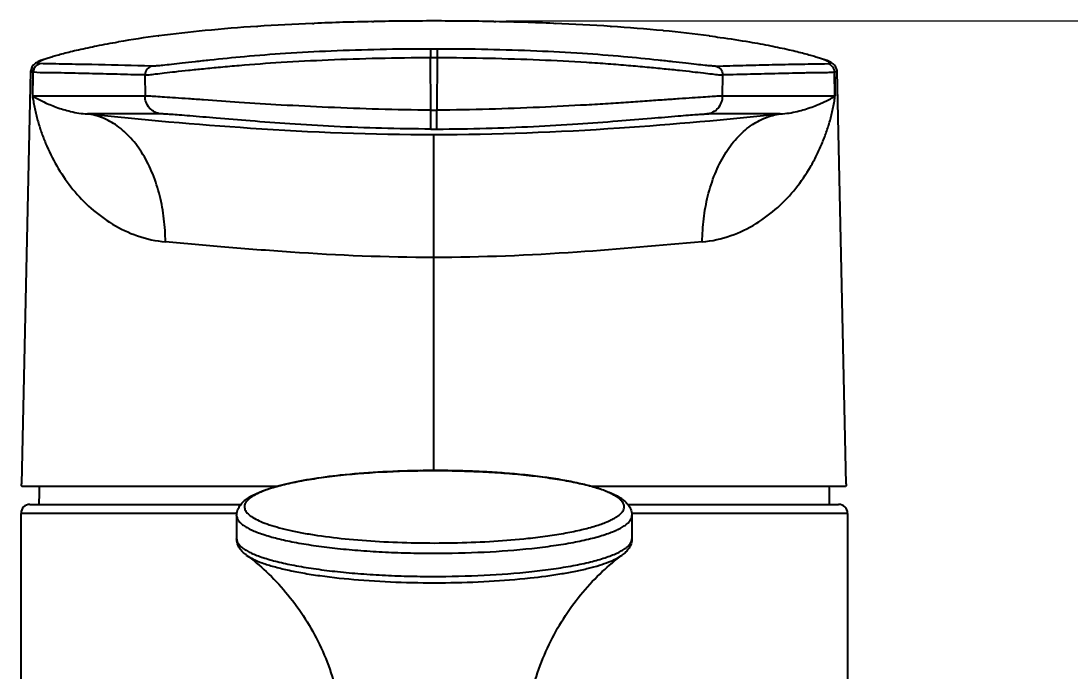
# Model space of a CAD drawing. Header units: millimetres. Extents: x 1122 to 9824, y -1894 to 216.
# Drawn here: x 8943.2 to 9001.7, y -358 to -321.8 of the extents above; entities that cross this region are included whole.
import ezdxf

# ---------------------------------------------------------------- set-up
doc = ezdxf.new("R2010")
doc.units = ezdxf.units.MM
doc.header["$LTSCALE"] = 40
doc.layers.add('DEF_LAYER_ROUND_FEAT', color=7, linetype='Continuous')
doc.styles.add('DLB3013-CR2S_시공도$0$Daelim Dimension', font='')
doc.styles.get('DLB3013-CR2S_시공도$0$Daelim Dimension').set_extended_font_data('나눔고딕')
doc.dimstyles.new('DLB3013-CR2S_시공도$0$DEFAULT', dxfattribs={"dimscale": 2, "dimtxt": 2, "dimasz": 2, "dimexe": 0, "dimexo": 2, "dimgap": 1, "dimtad": 1, "dimdec": 1, "dimzin": 9, "dimdsep": 46, "dimtxsty": 'DLB3013-CR2S_시공도$0$Daelim Dimension', "dimcen": 0.5, "dimclrd": 252, "dimclre": 252, "dimclrt": 3, "dimadec": 1, "dimazin": 0, "dimtfac": 1, "dimtdec": 1, "dimtix": 1, "dimtmove": 0, "dimatfit": 3, "dimfxl": 1, "dimtolj": 1, "dimtzin": 1, "dimlwd": 9, "dimlwe": 9, "dimarcsym": 0})

# ---------------------------------------------------------------- blocks, each defined once
blk = doc.blocks.new('*D13')
at = {"color": 5, "lineweight": 9, "ltscale": 0.5, "transparency": 16777216}
for p, q in [((8970.224, -321.842), (9117.69, -321.842)), ((9115.69, -330.842), (9115.69, -393.748)), ((9047.232, -402.748), (9117.69, -402.748))]:
    blk.add_line(p, q, dxfattribs=at)
at = {"color": 5, "ltscale": 0.5, "transparency": 16777216}
for points in [[(9114.19, -330.842), (9117.19, -330.842), (9115.69, -321.842)], [(9114.19, -393.748), (9117.19, -393.748), (9115.69, -402.748)]]:
    blk.add_solid(points, dxfattribs=at)
at = {"layer": 'Defpoints', "color": 0, "ltscale": 0.5, "transparency": 16777216}
for p in [(8966.224, -321.842), (9043.232, -402.748), (9115.69, -402.748)]:
    blk.add_point(p, dxfattribs=at)
at = {"color": 7, "ltscale": 0.5, "transparency": 16777216, "insert": (9108.246, -362.295), "char_height": 10, "attachment_point": 5, "rotation": 90, "style": 'DLB3013-CR2S_시공도$0$Daelim Dimension'}
blk.add_mtext('\\A1;81', dxfattribs=at)

msp = doc.modelspace()

# ---------------------------------------------------------------- linework, layer by layer
at = {"color": 7, "linetype": 'Continuous'}
for p, q in [((8962.754, -321.876), (8962.863, -321.874)), ((8966.207, -321.842), (8966.207, -321.842)), ((8969.541, -321.873), (8969.654, -321.876)), ((8956.362, -322.143), (8956.384, -322.142)), ((8959.452, -321.977), (8959.545, -321.973)), ((8972.861, -321.972), (8972.949, -321.976)), ((8976.046, -322.143), (8976.069, -322.145)), ((8978.96, -322.38), (8978.994, -322.383)), ((8948.642, -323.006), (8948.658, -323.003)), ((8950.867, -322.673), (8950.899, -322.668)), ((8981.523, -322.669), (8981.56, -322.674)), ((8966.027, -323.402), (8966.027, -323.875)), ((8966.387, -323.402), (8966.027, -323.402)), ((8966.387, -323.402), (8966.387, -323.875)), ((8966.04, -326.805), (8966.027, -323.875)), ((8966.027, -323.875), (8966.387, -323.875)), ((8966.387, -323.875), (8966.374, -326.805)), ((8943.765, -324.648), (8943.255, -347.611)), ((8943.765, -324.649), (8943.765, -324.648)), ((8950.535, -324.355), (8950.099, -324.342)), ((8950.13, -324.845), (8950.135, -326.021)), ((8981.879, -324.355), (8982.315, -324.342)), ((8982.279, -326.021), (8982.284, -324.845)), ((8988.485, -324.699), (8988.503, -324.698)), ((8988.485, -324.699), (8988.505, -326.019)), ((8988.649, -324.649), (8988.508, -324.698)), ((8989.16, -347.611), (8988.649, -324.648)), ((8988.649, -324.648), (8988.649, -324.649)), ((8950.135, -326.02), (8943.889, -326.019)), ((8988.508, -326.019), (8982.279, -326.02)), ((8988.525, -326.019), (8988.508, -326.019)), ((8988.524, -326.021), (8988.525, -326.019)), ((8951.017, -327.016), (8946.929, -327.016)), ((8966.038, -327.857), (8966.04, -326.805)), ((8966.376, -327.857), (8966.374, -326.805)), ((8985.485, -327.016), (8981.397, -327.016)), ((8966.207, -346.871), (8966.207, -328.162)), ((8957.493, -347.748), (8943.313, -347.748)), ((8989.102, -347.748), (8974.963, -347.748)), ((8943.731, -348.748), (8955.475, -348.748)), ((8976.984, -348.748), (8988.732, -348.748)), ((8943.232, -361.122), (8943.232, -349.248)), ((8955.256, -349.248), (8943.232, -349.248)), ((8955.232, -349.37), (8955.232, -350.662)), ((8989.232, -349.248), (8977.207, -349.248)), ((8977.232, -349.37), (8977.232, -350.662)), ((8989.232, -349.248), (8989.232, -361.121))]:
    msp.add_line(p, q, dxfattribs=at)
for points in [[(8944.495, -323.978), (8944.4, -324.015), (8944.316, -324.049), (8944.24, -324.082), (8944.172, -324.115), (8944.107, -324.149), (8944.044, -324.188), (8943.978, -324.237), (8943.907, -324.305), (8943.829, -324.416), (8943.772, -324.601), (8943.768, -324.65)], [(8988.646, -324.65), (8988.643, -324.601), (8988.585, -324.416), (8988.506, -324.303), (8988.434, -324.234), (8988.37, -324.187), (8988.309, -324.149), (8988.245, -324.115), (8988.177, -324.083), (8988.102, -324.05), (8988.018, -324.016), (8987.923, -323.979)]]:
    msp.add_lwpolyline(points, dxfattribs=at)
for centre, radius, start, end in [((8965.67, -471.535), 149.687, 91.1161, 92.34514), ((8966.169, -494.501), 172.659, 89.98727, 91.097), ((8966.224, -497.975), 176.133, 88.92082, 90.0054), ((8966.645, -474.869), 153.022, 87.67224, 88.87327), ((8960.728, -398.321), 76.288, 95.45294, 97.40207), ((8962.79, -419.059), 97.128, 93.79483, 95.50147), ((8964.413, -442.788), 120.913, 92.35131, 93.80737), ((8967.729, -447.575), 125.708, 86.20644, 87.62004), ((8969.309, -423.051), 101.132, 84.52399, 86.16702), ((8971.381, -401.008), 78.993, 82.6235, 84.4695), ((8958.154, -378.958), 56.755, 97.37677, 99.63135), ((8944.28, -324.608), 0.394, 88.53487, 89.18242), ((8988.134, -324.609), 0.395, 90.80712, 91.45418), ((8943.923, -325.126), 0.428, 91.59702, 92.15694), ((8988.49, -325.128), 0.43, 87.80513, 88.36322), ((8943.671, -326.214), 0.293, 41.6262, 43.44194), ((8937.56, -325.797), 6.361, 356.26355, 357.81586), ((8988.744, -326.214), 0.294, 136.6402, 138.45479), ((8966.207, -233.269), 93.536, 269.89761, 270.10239), ((8966.207, -233.326), 94.531, 269.89763, 270.10241), ((8970.732, -348.748), 26.5, 177.83359, 180), ((8961.732, -348.748), 26.5, 0, 2.16641), ((8943.732, -349.248), 0.5, 90.09517, 179.99956), ((8988.732, -349.248), 0.5, 0.02981, 89.97405)]:
    msp.add_arc(centre, radius, start, end, dxfattribs=at)
for points, knots in [([(8944.286, -324.215), (8944.254, -324.214), (8944.211, -324.213), (8944.165, -324.201), (8944.145, -324.19), (8944.141, -324.17), (8944.155, -324.151), (8944.178, -324.13), (8944.214, -324.107), (8944.262, -324.081), (8944.322, -324.053), (8944.394, -324.021), (8944.516, -323.973), (8944.698, -323.908), (8944.955, -323.826), (8945.259, -323.737), (8945.611, -323.641), (8946.01, -323.54), (8946.629, -323.394), (8947.511, -323.208), (8948.247, -323.073), (8948.642, -323.006)], [0, 0, 0, 0, 0.019829, 0.025969, 0.030008, 0.033137, 0.037355, 0.043681, 0.052415, 0.063658, 0.077453, 0.093816, 0.112755, 0.158354, 0.214147, 0.279954, 0.355585, 0.440799, 0.53529, 0.750859, 1, 1, 1, 1]), ([(8981.56, -322.674), (8981.755, -322.7), (8982.493, -322.8), (8983.228, -322.913), (8983.768, -323.005)], [0, 0, 0, 0, 0.264916, 1, 1, 1, 1]), ([(8983.768, -323.005), (8984.163, -323.072), (8984.9, -323.207), (8985.782, -323.393), (8986.403, -323.54), (8986.801, -323.641), (8987.153, -323.736), (8987.458, -323.826), (8987.713, -323.908), (8987.896, -323.972), (8988.016, -324.02), (8988.089, -324.052), (8988.149, -324.08), (8988.197, -324.106), (8988.233, -324.129), (8988.256, -324.15), (8988.27, -324.169), (8988.267, -324.189), (8988.247, -324.201), (8988.202, -324.213), (8988.16, -324.214), (8988.128, -324.214)], [0, 0, 0, 0, 0.249432, 0.465316, 0.559917, 0.645183, 0.720785, 0.786492, 0.842159, 0.887653, 0.906556, 0.922897, 0.936682, 0.947931, 0.956684, 0.963044, 0.967301, 0.970438, 0.974423, 0.980464, 1, 1, 1, 1]), ([(8966.027, -323.402), (8965.088, -323.403), (8963.241, -323.422), (8960.546, -323.505), (8958.03, -323.641), (8955.778, -323.814), (8954.103, -323.98), (8952.952, -324.108), (8952.244, -324.19), (8951.646, -324.259), (8951.166, -324.312), (8950.808, -324.345), (8950.612, -324.357), (8950.535, -324.355)], [0, 0, 0, 0, 0.181335, 0.356728, 0.520805, 0.66808, 0.792961, 0.845785, 0.891792, 0.930677, 0.961997, 0.985182, 1, 1, 1, 1]), ([(8981.879, -324.355), (8981.804, -324.357), (8981.611, -324.345), (8981.258, -324.312), (8980.78, -324.258), (8980.183, -324.189), (8979.474, -324.108), (8978.319, -323.98), (8976.642, -323.815), (8974.388, -323.641), (8971.871, -323.505), (8969.175, -323.422), (8967.327, -323.403), (8966.387, -323.402)], [0, 0, 0, 0, 0.014436, 0.037393, 0.068559, 0.107343, 0.153355, 0.206424, 0.331766, 0.478943, 0.643084, 0.818553, 1, 1, 1, 1]), ([(8943.907, -324.698), (8943.908, -324.59), (8943.983, -324.367), (8944.181, -324.24), (8944.286, -324.215)], [0, 0, 0, 0, 0.50095, 1, 1, 1, 1]), ([(8944.29, -324.215), (8944.185, -324.24), (8943.987, -324.367), (8943.912, -324.59), (8943.911, -324.698)], [0, 0, 0, 0, 0.49913, 1, 1, 1, 1]), ([(8950.099, -324.342), (8949.125, -324.313), (8947.664, -324.279), (8945.963, -324.251), (8945.001, -324.231), (8944.526, -324.221), (8944.29, -324.215)], [0, 0, 0, 0, 0.503053, 0.75454, 0.878338, 1, 1, 1, 1]), ([(8950.13, -324.845), (8950.207, -324.845), (8950.404, -324.829), (8950.763, -324.788), (8951.248, -324.729), (8951.856, -324.659), (8952.582, -324.579), (8953.419, -324.494), (8954.361, -324.402), (8955.802, -324.27), (8957.799, -324.124), (8960.386, -323.992), (8963.159, -323.902), (8965.061, -323.877), (8966.027, -323.875)], [0, 0, 0, 0, 0.01446, 0.03718, 0.067952, 0.106484, 0.152431, 0.205397, 0.264941, 0.330554, 0.477701, 0.641976, 0.818002, 1, 1, 1, 1]), ([(8966.387, -323.875), (8967.353, -323.877), (8969.255, -323.902), (8972.028, -323.992), (8974.237, -324.104), (8975.888, -324.216), (8977.014, -324.308), (8978.053, -324.402), (8978.995, -324.493), (8979.832, -324.579), (8980.558, -324.659), (8981.166, -324.73), (8981.652, -324.788), (8982.01, -324.828), (8982.207, -324.846), (8982.284, -324.845)], [0, 0, 0, 0, 0.181971, 0.357999, 0.522281, 0.598301, 0.669422, 0.735039, 0.794581, 0.847555, 0.893514, 0.932053, 0.962826, 0.985545, 1, 1, 1, 1]), ([(8982.315, -324.342), (8982.799, -324.327), (8983.767, -324.301), (8985.22, -324.267), (8986.672, -324.236), (8987.64, -324.227), (8988.124, -324.214)], [0, 0, 0, 0, 0.250005, 0.500078, 0.750151, 1, 1, 1, 1]), ([(8988.503, -324.698), (8988.502, -324.59), (8988.427, -324.367), (8988.229, -324.24), (8988.124, -324.214)], [0, 0, 0, 0, 0.500899, 1, 1, 1, 1]), ([(8988.507, -324.698), (8988.506, -324.59), (8988.431, -324.367), (8988.233, -324.24), (8988.128, -324.214)], [0, 0, 0, 0, 0.500953, 1, 1, 1, 1]), ([(8943.907, -324.699), (8943.887, -324.698), (8943.851, -324.694), (8943.803, -324.687), (8943.768, -324.666), (8943.768, -324.65)], [0, 0, 0, 0, 0.399299, 0.689804, 1, 1, 1, 1]), ([(8950.13, -324.845), (8949.871, -324.842), (8949.353, -324.834), (8948.575, -324.809), (8947.798, -324.789), (8947.021, -324.77), (8946.243, -324.753), (8945.466, -324.735), (8944.689, -324.728), (8944.17, -324.722), (8943.911, -324.698)], [0, 0, 0, 0, 0.124983, 0.249994, 0.374998, 0.499993, 0.624984, 0.749969, 0.874933, 1, 1, 1, 1]), ([(8950.535, -324.355), (8950.425, -324.376), (8950.212, -324.5), (8950.13, -324.732), (8950.13, -324.845)], [0, 0, 0, 0, 0.49902, 1, 1, 1, 1]), ([(8981.879, -324.355), (8981.989, -324.376), (8982.202, -324.5), (8982.284, -324.732), (8982.284, -324.845)], [0, 0, 0, 0, 0.498997, 1, 1, 1, 1]), ([(8988.485, -324.699), (8988.356, -324.71), (8988.098, -324.727), (8987.775, -324.721), (8987.516, -324.72), (8987.258, -324.726), (8986.935, -324.737), (8986.547, -324.744), (8986.031, -324.757), (8985.385, -324.772), (8984.609, -324.79), (8983.576, -324.815), (8982.801, -324.833), (8982.284, -324.845)], [0, 0, 0, 0, 0.062662, 0.125094, 0.156359, 0.187606, 0.250092, 0.312584, 0.375075, 0.500057, 0.625041, 0.750026, 1, 1, 1, 1]), ([(8943.906, -326.212), (8943.902, -326.181), (8943.893, -326.114), (8943.884, -326.048), (8943.883, -326.012)], [0, 0, 0, 0, 0.468423, 1, 1, 1, 1]), ([(8943.916, -326.04), (8943.912, -326.037), (8943.905, -326.033), (8943.897, -326.026), (8943.891, -326.022), (8943.89, -326.019)], [0, 0, 0, 0, 0.47621, 0.72133, 1, 1, 1, 1]), ([(8943.913, -326.04), (8943.957, -326.07), (8944.051, -326.123), (8944.249, -326.225), (8944.51, -326.356), (8944.842, -326.504), (8945.2, -326.644), (8945.585, -326.772), (8946.158, -326.927), (8946.614, -326.999), (8946.929, -327.016)], [0, 0, 0, 0, 0.049419, 0.101689, 0.209146, 0.32284, 0.442919, 0.569758, 0.704104, 1, 1, 1, 1]), ([(8966.04, -326.805), (8965.071, -326.804), (8963.166, -326.764), (8960.391, -326.658), (8957.804, -326.53), (8955.493, -326.383), (8953.773, -326.259), (8952.589, -326.179), (8951.863, -326.129), (8951.255, -326.087), (8950.769, -326.052), (8950.409, -326.029), (8950.212, -326.018), (8950.135, -326.021)], [0, 0, 0, 0, 0.182447, 0.358813, 0.523191, 0.670212, 0.795106, 0.847925, 0.893737, 0.932158, 0.962839, 0.985521, 1, 1, 1, 1]), ([(8951.017, -327.016), (8950.901, -327.003), (8950.665, -326.932), (8950.369, -326.703), (8950.177, -326.381), (8950.135, -326.137), (8950.135, -326.02)], [0, 0, 0, 0, 0.240786, 0.499022, 0.757857, 1, 1, 1, 1]), ([(8982.279, -326.021), (8982.202, -326.018), (8982.005, -326.029), (8981.646, -326.052), (8981.16, -326.086), (8980.551, -326.129), (8979.826, -326.178), (8978.989, -326.236), (8978.048, -326.301), (8977.011, -326.374), (8975.885, -326.45), (8974.235, -326.547), (8972.025, -326.657), (8969.248, -326.765), (8967.343, -326.802), (8966.374, -326.805)], [0, 0, 0, 0, 0.014476, 0.037151, 0.067823, 0.106222, 0.152017, 0.204824, 0.264212, 0.329693, 0.400718, 0.476701, 0.641102, 0.817496, 1, 1, 1, 1]), ([(8981.143, -334.137), (8981.683, -334.088), (8982.731, -333.857), (8984.148, -333.171), (8985.361, -332.258), (8986.373, -331.179), (8987.055, -330.176), (8987.509, -329.337), (8987.801, -328.697), (8988.051, -328.047), (8988.225, -327.5), (8988.341, -327.058), (8988.405, -326.78), (8988.45, -326.555), (8988.48, -326.383), (8988.504, -326.237), (8988.52, -326.113), (8988.529, -326.047), (8988.53, -326.012)], [0, 0, 0, 0, 0.137783, 0.269562, 0.397105, 0.521665, 0.643959, 0.704227, 0.763922, 0.822831, 0.880966, 0.9099, 0.938888, 0.953475, 0.968211, 0.983269, 0.9911, 1, 1, 1, 1]), ([(8981.397, -327.016), (8981.513, -327.003), (8981.749, -326.932), (8982.045, -326.703), (8982.237, -326.381), (8982.279, -326.137), (8982.279, -326.021)], [0, 0, 0, 0, 0.240782, 0.499011, 0.757846, 1, 1, 1, 1]), ([(8985.485, -327.016), (8985.649, -327.007), (8985.966, -326.973), (8986.421, -326.884), (8986.842, -326.769), (8987.232, -326.638), (8987.537, -326.517), (8987.768, -326.417), (8987.931, -326.341), (8988.063, -326.276), (8988.166, -326.224), (8988.243, -326.186), (8988.318, -326.147), (8988.379, -326.114), (8988.426, -326.087), (8988.461, -326.067), (8988.488, -326.049), (8988.506, -326.037), (8988.513, -326.031), (8988.518, -326.027), (8988.517, -326.022), (8988.519, -326.019), (8988.521, -326.017), (8988.519, -326.013), (8988.523, -326.012), (8988.522, -326.016), (8988.524, -326.023), (8988.524, -326.021)], [0, 0, 0, 0, 0.151947, 0.294077, 0.428551, 0.555339, 0.674744, 0.732119, 0.787711, 0.841512, 0.86807, 0.89449, 0.92061, 0.946231, 0.958774, 0.971089, 0.983176, 0.989187, 0.990704, 0.992459, 0.994284, 0.995, 0.995471, 0.99697, 0.997268, 0.998246, 1, 1, 1, 1]), ([(8943.908, -326.212), (8943.927, -326.326), (8943.961, -326.551), (8944.032, -326.883), (8944.113, -327.209), (8944.233, -327.643), (8944.411, -328.182), (8944.752, -329.037), (8945.285, -330.079), (8946.1, -331.25), (8947.107, -332.302), (8948.309, -333.193), (8949.707, -333.863), (8950.74, -334.088), (8951.271, -334.137)], [0, 0, 0, 0, 0.029845, 0.058938, 0.087725, 0.116759, 0.17529, 0.234407, 0.354616, 0.477199, 0.602009, 0.729792, 0.861924, 1, 1, 1, 1]), ([(8946.928, -327.016), (8949.947, -327.324), (8956.361, -327.906), (8962.801, -328.162), (8966.207, -328.162)], [0, 0, 0, 0, 0.471122, 1, 1, 1, 1]), ([(8951.271, -334.137), (8951.267, -333.709), (8951.212, -332.846), (8950.984, -331.574), (8950.598, -330.364), (8950.063, -329.275), (8949.393, -328.364), (8948.627, -327.665), (8947.797, -327.206), (8947.213, -327.053), (8946.929, -327.016)], [0, 0, 0, 0, 0.142429, 0.28656, 0.428203, 0.563056, 0.687888, 0.801727, 0.905001, 1, 1, 1, 1]), ([(8966.038, -327.857), (8965.126, -327.855), (8963.331, -327.827), (8960.713, -327.723), (8958.273, -327.578), (8956.088, -327.417), (8954.232, -327.264), (8952.92, -327.151), (8952.078, -327.082), (8951.618, -327.046), (8951.277, -327.024), (8951.09, -327.016), (8951.017, -327.016)], [0, 0, 0, 0, 0.181927, 0.357777, 0.522132, 0.669302, 0.794404, 0.893323, 0.931914, 0.962736, 0.985394, 1, 1, 1, 1]), ([(8966.207, -328.162), (8969.653, -328.162), (8976.093, -327.903), (8982.507, -327.32), (8985.485, -327.016)], [0, 0, 0, 0, 0.535091, 1, 1, 1, 1]), ([(8966.376, -327.857), (8967.288, -327.855), (8969.083, -327.826), (8971.7, -327.721), (8974.141, -327.578), (8976.326, -327.417), (8978.183, -327.265), (8979.496, -327.154), (8980.337, -327.084), (8980.798, -327.048), (8981.138, -327.025), (8981.325, -327.016), (8981.397, -327.016)], [0, 0, 0, 0, 0.181892, 0.357799, 0.522087, 0.669295, 0.794467, 0.893439, 0.931983, 0.962773, 0.985558, 1, 1, 1, 1]), ([(8981.143, -334.137), (8981.147, -333.709), (8981.202, -332.846), (8981.43, -331.574), (8981.818, -330.365), (8982.351, -329.275), (8983.021, -328.364), (8983.787, -327.664), (8984.617, -327.206), (8985.201, -327.053), (8985.485, -327.016)], [0, 0, 0, 0, 0.142434, 0.286572, 0.428208, 0.563058, 0.687913, 0.801739, 0.90494, 1, 1, 1, 1]), ([(8966.207, -335.009), (8963.548, -335.005), (8960.263, -334.864), (8956.388, -334.576), (8954.066, -334.387), (8952.37, -334.234), (8951.271, -334.137)], [0, 0, 0, 0, 0.532993, 0.658516, 0.778869, 1, 1, 1, 1]), ([(8981.144, -334.137), (8978.823, -334.342), (8973.855, -334.79), (8968.866, -335.005), (8966.207, -335.009)], [0, 0, 0, 0, 0.467002, 1, 1, 1, 1]), ([(8943.313, -347.748), (8943.304, -347.748), (8943.283, -347.741), (8943.265, -347.71), (8943.256, -347.666), (8943.255, -347.631), (8943.256, -347.611)], [0, 0, 0, 0, 0.169286, 0.362935, 0.632868, 1, 1, 1, 1]), ([(8989.159, -347.611), (8989.159, -347.631), (8989.158, -347.666), (8989.15, -347.71), (8989.131, -347.741), (8989.11, -347.748), (8989.101, -347.748)], [0, 0, 0, 0, 0.367134, 0.637067, 0.830714, 1, 1, 1, 1]), ([(8955.771, -351.567), (8956.159, -351.853), (8956.932, -352.498), (8958.376, -354.023), (8959.887, -356.336), (8960.826, -358.984), (8961.192, -361.214), (8961.241, -362.35), (8961.232, -362.917)], [0, 0, 0, 0, 0.110937, 0.230596, 0.481635, 0.739472, 0.869629, 1, 1, 1, 1]), ([(8971.232, -362.917), (8971.223, -362.35), (8971.272, -361.214), (8971.638, -358.984), (8972.577, -356.336), (8974.088, -354.023), (8975.532, -352.498), (8976.305, -351.853), (8976.693, -351.567)], [0, 0, 0, 0, 0.130368, 0.260524, 0.518362, 0.769402, 0.889062, 1, 1, 1, 1])]:
    msp.add_open_spline(points, degree=3, knots=knots, dxfattribs=at)
for points in [[(8943.883, -326.012), (8943.891, -325.574), (8943.899, -325.136), (8943.906, -324.698)], [(8943.89, -326.019), (8943.898, -325.579), (8943.905, -325.139), (8943.911, -324.698)], [(8988.503, -324.698), (8988.509, -325.139), (8988.516, -325.579), (8988.524, -326.019)], [(8988.508, -324.698), (8988.515, -325.136), (8988.523, -325.574), (8988.531, -326.012)]]:
    msp.add_open_spline(points, degree=3, dxfattribs=at)
at = {"layer": 'DEF_LAYER_ROUND_FEAT', "color": 7, "linetype": 'Continuous'}
for p, q in [((8961.001, -347.13), (8961.022, -347.128)), ((8961.022, -347.13), (8961.001, -347.132))]:
    msp.add_line(p, q, dxfattribs=at)
for centre, radius, start, end in [((8966.225, -401.634), 54.767, 90.81685, 90.96628), ((8966.232, -402.169), 55.301, 89.41693, 90.816), ((8966.236, -401.838), 54.971, 89.14315, 89.41691), ((8966.262, -400.519), 53.651, 87.84329, 89.15028), ((8966.326, -398.762), 51.894, 87.51401, 87.84056), ((8966.467, -395.8), 48.928, 86.17448, 87.52906), ((8966.657, -392.903), 46.024, 85.83321, 86.16961), ((8966.977, -388.791), 41.9, 84.32604, 85.8606), ((8967.306, -385.412), 38.505, 84.02552, 84.31633), ((8967.854, -380.452), 33.515, 82.17354, 84.07553), ((8968.316, -377.016), 30.049, 82.01954, 82.15465), ((8970.732, -348.748), 26.5, 177.83622, 180), ((8961.732, -348.748), 26.5, 0, 2.16378)]:
    msp.add_arc(centre, radius, start, end, dxfattribs=at)
for points, knots in [([(8961.022, -347.128), (8961.879, -347.035), (8963.657, -346.904), (8965.902, -346.854), (8967.737, -346.881), (8969.092, -346.936), (8970.398, -347.023), (8971.634, -347.142), (8972.78, -347.291), (8973.819, -347.467), (8974.736, -347.669), (8975.414, -347.864), (8975.886, -348.036), (8976.191, -348.168), (8976.461, -348.309), (8976.7, -348.463), (8976.908, -348.638), (8977.079, -348.845), (8977.202, -349.091), (8977.232, -349.276), (8977.232, -349.37)], [0, 0, 0, 0, 0.152286, 0.314576, 0.396211, 0.476396, 0.553834, 0.627293, 0.695642, 0.757891, 0.813252, 0.86124, 0.882452, 0.9019, 0.919742, 0.936266, 0.951955, 0.96755, 0.983362, 1, 1, 1, 1]), ([(8965.302, -346.875), (8964.564, -346.888), (8963.136, -346.94), (8961.71, -347.055), (8961.022, -347.13)], [0, 0, 0, 0, 0.516017, 1, 1, 1, 1]), ([(8955.232, -349.37), (8955.232, -349.274), (8955.263, -349.085), (8955.391, -348.835), (8955.568, -348.626), (8955.783, -348.449), (8956.029, -348.293), (8956.42, -348.094), (8957.005, -347.874), (8957.819, -347.646), (8958.769, -347.443), (8959.844, -347.267), (8960.604, -347.173), (8961.001, -347.13)], [0, 0, 0, 0, 0.044081, 0.086095, 0.127445, 0.169176, 0.213342, 0.261158, 0.370404, 0.499632, 0.648744, 0.816289, 1, 1, 1, 1]), ([(8961.001, -347.132), (8960.436, -347.193), (8959.62, -347.3), (8958.585, -347.488), (8957.911, -347.636), (8957.317, -347.796), (8956.808, -347.965), (8956.387, -348.143), (8956.06, -348.327), (8955.852, -348.495), (8955.742, -348.635), (8955.691, -348.735), (8955.665, -348.836), (8955.666, -348.938), (8955.693, -349.04), (8955.747, -349.139), (8955.826, -349.238), (8955.973, -349.375), (8956.224, -349.54), (8956.601, -349.72), (8957.069, -349.894), (8957.625, -350.058), (8958.262, -350.212), (8958.976, -350.353), (8960.058, -350.53), (8961.547, -350.705), (8963.456, -350.842), (8965.471, -350.907), (8967.515, -350.897), (8969.51, -350.813), (8970.812, -350.706), (8971.442, -350.638)], [0, 0, 0, 0, 0.077155, 0.111601, 0.142896, 0.170794, 0.195105, 0.215717, 0.23263, 0.24605, 0.251632, 0.256625, 0.261231, 0.265707, 0.270332, 0.275362, 0.280992, 0.287359, 0.302607, 0.321493, 0.344095, 0.370347, 0.400093, 0.43311, 0.469131, 0.5489, 0.636567, 0.728929, 0.822581, 0.914058, 1, 1, 1, 1]), ([(8971.442, -350.638), (8971.809, -350.598), (8972.513, -350.511), (8973.513, -350.352), (8974.4, -350.17), (8975.162, -349.971), (8975.71, -349.783), (8976.073, -349.621), (8976.293, -349.503), (8976.475, -349.384), (8976.618, -349.261), (8976.721, -349.137), (8976.785, -349.008), (8976.805, -348.877), (8976.78, -348.745), (8976.713, -348.617), (8976.605, -348.493), (8976.458, -348.371), (8976.272, -348.251), (8976.048, -348.134), (8975.68, -347.973), (8975.126, -347.786), (8974.357, -347.587), (8973.463, -347.407), (8972.826, -347.306), (8972.488, -347.259)], [0, 0, 0, 0, 0.104456, 0.200149, 0.28573, 0.360102, 0.422439, 0.448962, 0.47238, 0.492766, 0.510292, 0.52528, 0.538299, 0.550232, 0.562228, 0.575415, 0.590646, 0.608456, 0.629151, 0.652888, 0.679735, 0.742711, 0.817687, 0.903824, 1, 1, 1, 1]), ([(8955.232, -349.37), (8955.232, -349.416), (8955.25, -349.514), (8955.325, -349.654), (8955.446, -349.789), (8955.611, -349.922), (8955.82, -350.052), (8956.073, -350.179), (8956.369, -350.303), (8956.841, -350.47), (8957.531, -350.664), (8958.47, -350.866), (8959.54, -351.043), (8960.723, -351.194), (8961.999, -351.314), (8963.347, -351.402), (8964.744, -351.456), (8966.636, -351.481), (8968.946, -351.428), (8970.774, -351.291), (8971.656, -351.196)], [0, 0, 0, 0, 0.008187, 0.017224, 0.027743, 0.040133, 0.054609, 0.071275, 0.09017, 0.111288, 0.160017, 0.216933, 0.281245, 0.351982, 0.428033, 0.508179, 0.591122, 0.675508, 0.843076, 1, 1, 1, 1]), ([(8971.656, -351.196), (8972.06, -351.152), (8972.832, -351.057), (8973.923, -350.879), (8974.882, -350.676), (8975.587, -350.482), (8976.07, -350.312), (8976.372, -350.188), (8976.63, -350.059), (8976.844, -349.928), (8977.013, -349.794), (8977.137, -349.657), (8977.214, -349.516), (8977.232, -349.417), (8977.232, -349.37)], [0, 0, 0, 0, 0.200844, 0.383619, 0.545469, 0.684091, 0.744168, 0.797909, 0.845294, 0.886418, 0.921579, 0.951373, 0.97691, 1, 1, 1, 1]), ([(8955.771, -351.567), (8955.699, -351.513), (8955.561, -351.399), (8955.387, -351.191), (8955.263, -350.943), (8955.232, -350.757), (8955.232, -350.662)], [0, 0, 0, 0, 0.246294, 0.490621, 0.739519, 1, 1, 1, 1]), ([(8955.232, -350.662), (8955.232, -350.708), (8955.25, -350.806), (8955.325, -350.945), (8955.446, -351.081), (8955.611, -351.214), (8955.82, -351.344), (8956.073, -351.471), (8956.369, -351.594), (8956.841, -351.762), (8957.531, -351.955), (8958.47, -352.157), (8959.54, -352.335), (8960.723, -352.485), (8961.999, -352.605), (8963.347, -352.693), (8964.744, -352.747), (8966.636, -352.773), (8968.946, -352.719), (8970.774, -352.583), (8971.656, -352.488)], [0, 0, 0, 0, 0.008187, 0.017224, 0.027743, 0.040133, 0.054609, 0.071275, 0.09017, 0.111288, 0.160017, 0.216933, 0.281245, 0.351982, 0.428033, 0.508179, 0.591122, 0.675508, 0.843076, 1, 1, 1, 1]), ([(8971.656, -352.488), (8972.06, -352.444), (8972.832, -352.348), (8973.923, -352.171), (8974.882, -351.968), (8975.587, -351.774), (8976.07, -351.604), (8976.372, -351.479), (8976.63, -351.351), (8976.844, -351.22), (8977.013, -351.086), (8977.137, -350.949), (8977.214, -350.808), (8977.232, -350.709), (8977.232, -350.662)], [0, 0, 0, 0, 0.200844, 0.383619, 0.545469, 0.684091, 0.744168, 0.797909, 0.845294, 0.886418, 0.921579, 0.951373, 0.97691, 1, 1, 1, 1]), ([(8977.232, -350.662), (8977.232, -350.757), (8977.202, -350.943), (8977.077, -351.191), (8976.903, -351.399), (8976.766, -351.513), (8976.693, -351.567)], [0, 0, 0, 0, 0.260481, 0.509379, 0.753707, 1, 1, 1, 1]), ([(8955.771, -351.567), (8955.889, -351.654), (8956.179, -351.818), (8956.692, -352.028), (8957.328, -352.226), (8958.08, -352.41), (8958.938, -352.577), (8960.258, -352.782), (8962.084, -352.972), (8964.415, -353.1), (8966.841, -353.126), (8969.235, -353.049), (8970.804, -352.925), (8971.56, -352.844)], [0, 0, 0, 0, 0.027495, 0.062108, 0.103815, 0.15231, 0.207111, 0.267605, 0.402716, 0.551053, 0.705198, 0.857393, 1, 1, 1, 1]), ([(8971.56, -352.844), (8972.151, -352.78), (8973.002, -352.668), (8974.082, -352.472), (8974.782, -352.316), (8975.396, -352.149), (8975.92, -351.971), (8976.348, -351.785), (8976.592, -351.641), (8976.693, -351.567)], [0, 0, 0, 0, 0.334276, 0.483105, 0.617943, 0.737683, 0.841494, 0.928904, 1, 1, 1, 1])]:
    msp.add_open_spline(points, degree=3, knots=knots, dxfattribs=at)

# ---------------------------------------------------------------- dimensions: what is measured, and where the dimension line sits
at = {"color": 5, "ltscale": 0.5}
dim = msp.add_linear_dim(base=(9115.69, -402.748), p1=(8966.224, -321.842), p2=(9043.232, -402.748), angle=90, dimstyle='DLB3013-CR2S_시공도$0$DEFAULT', override={"dimtxt": 5, "dimasz": 4.5, "dimexe": 1, "dimdec": 0, "dimclrd": 5, "dimclre": 5, "dimclrt": 7}, dxfattribs=at)
dim.commit()
dim.dimension.update_dxf_attribs({"geometry": '*D13', "text_midpoint": (9108.246, -362.295)})

doc.saveas('drawing.dxf')
